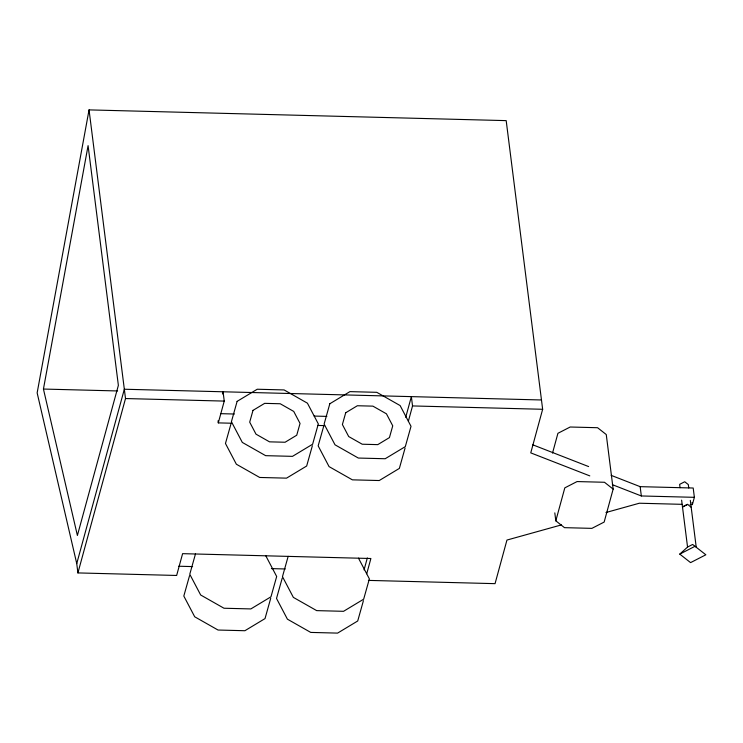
<?xml version="1.0" encoding="UTF-8"?>
<svg xmlns="http://www.w3.org/2000/svg" width="743" height="743" viewBox="0 0 743 743"><rect width="100%" height="100%" fill="white"/><g stroke="black" fill="none" stroke-linecap="round" stroke-linejoin="round"><path stroke-width="1.11" d="M589.793 475.882L530.753 452.877L542.65 409.282L506.187 120.626L89.049 109.89L37.15 392.88L76.743 563.603L77.913 572.918L176.648 575.463L182.602 553.665L370.887 558.513L366.726 573.763M43.438 389.053L88.083 145.628L118.369 385.366L77.393 535.471L43.438 389.053L117.598 390.957M76.743 563.603L124.332 389.239L541.471 399.975M77.913 572.918L125.511 398.545L89.049 109.89M222.473 393.957L223.067 391.775L224.247 401.09L218.293 422.888L230.999 423.213M364.061 569.9L367.33 557.919M405.706 417.334L411.362 396.623L412.532 405.938L408.371 421.188M552.523 453.081L557.919 433.308L570.178 427.011L597.586 427.717L606.26 434.553L613.151 489.108L604.152 522.069L591.892 528.366L564.494 527.66L555.81 520.824L554.807 512.874M555.81 520.824L564.81 487.863L577.07 481.566L604.477 482.272L613.151 489.108M690.089 504.534L692.392 504.59L694.371 497.327L693.2 488.021L640.15 486.656L611.164 475.353M231.175 423.166L225.463 443.478L236.358 464.217L259.688 477.461L286.538 478.148L306.664 466.019L312.376 445.716M195.474 553.944L189.771 574.255L200.666 594.994L223.987 608.238L250.846 608.926L270.972 596.805L276.675 576.494L265.78 555.755M189.53 575.741L183.818 596.053L194.712 616.792L218.043 630.036L244.893 630.723L265.019 618.594L270.721 598.282M323.874 425.553L318.162 445.865L329.056 466.604L352.386 479.848L379.236 480.535L399.363 468.406L405.065 448.094M288.173 556.331L282.47 576.642L293.355 597.381L316.685 610.625L343.545 611.313L363.661 599.183L369.373 578.881L358.479 558.142M282.219 578.128L276.517 598.44L287.411 619.17L310.741 632.414L337.591 633.11L357.717 620.981L363.42 600.669M679.78 554.111L687.554 547.062L692.643 544.452L705.85 554.789L690.581 562.618L679.78 554.111L695.049 546.272M682.483 506.912L687.563 504.302L691.185 507.265M682.492 507.042L687.581 504.432M561.467 524.892L506.949 540.059L495.052 583.654L368.398 580.394M605.972 512.512L639.342 503.225L682.009 504.33M125.511 398.545L224.247 401.09M412.532 405.938L542.65 409.282M220.587 413.665L234.444 414.018M314.15 416.071L326.864 416.396M317.642 425.442L324.57 425.618M612.343 484.668L641.33 495.962L694.371 497.327M178.71 566.231L192.613 566.593M271.399 568.618L285.312 568.971M532.796 444.816L588.623 466.576M692.132 502.528L692.392 504.59M688.752 487.965L688.315 484.585L684.721 481.752L679.631 484.362L680.059 487.742M690.312 500.373L696.237 547.285M681.628 500.15L687.554 547.062M640.15 486.656L641.33 495.962M218.033 420.817L218.293 422.888M237.119 401.369L231.417 421.68L242.311 442.419L265.641 455.663L292.491 456.351L312.617 444.23L318.32 423.919L307.426 403.18L284.105 389.936L257.245 389.239L237.119 401.369M253.001 410.377L249.694 422.154L256.001 434.163L269.523 441.844L285.08 442.243L296.736 435.212L300.042 423.445L293.736 411.427L280.222 403.755L264.657 403.356L253.001 410.377M329.818 403.755L324.115 424.067L335.009 444.806L358.33 458.05L385.19 458.737L405.316 446.617L411.018 426.306L400.124 405.567L376.794 392.323L349.944 391.626L329.818 403.755M345.699 412.764L342.393 424.532L348.699 436.55L362.222 444.221L377.778 444.63L389.434 437.599L392.741 425.832L386.434 413.814L372.912 406.142L357.355 405.743L345.699 412.764"/></g></svg>
